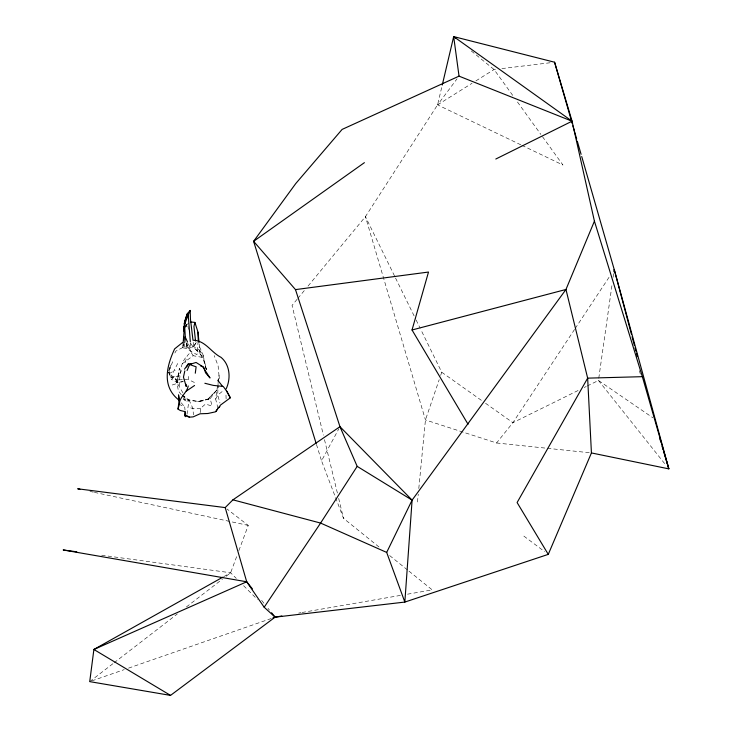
<?xml version="1.0" encoding="UTF-8"?>
<svg xmlns="http://www.w3.org/2000/svg" width="732" height="732" viewBox="0 0 732 732"><rect width="100%" height="100%" fill="white"/><g stroke="black" fill="none" stroke-linecap="round" stroke-linejoin="round"><path stroke-width="0.55" stroke-dasharray="3.66 2.75" d="M190.293 342.649L190.201 347.801L184.272 346.748L175.872 351.095L174.875 353.025M198.162 340.966L196.954 354.645L191.153 351.616L187.136 348.533L182.78 347.801L183.027 344.47M186.138 326.701L186.34 324.523M186.175 326.618L186.395 324.404M417.487 502.006L418.247 494.137M418.796 488.519L425.448 419.939L439.209 379.661M184.601 343.537L184.272 346.748L182.78 347.801L183.32 343.518M200.175 412.683L200.687 408.246L205.418 404.11L212.124 406.004L210.13 398.629L216.8 390.119L218.767 386.359M187.035 414.211L189.012 399.91L181.865 394.758M218.072 383.358L217.743 395.106L219.984 403.048M218.209 382.26L219.024 375.69L218.099 365.716L214.192 355.606M217.953 408.31L215.656 399.068L217.825 383.467M598.776 378.224L612.144 284.053M613.096 277.318L613.736 272.835M170.565 365.094L169.284 373.585L172.359 378.115L171.782 379.533L177.309 382.571L182.588 381.729M217.999 382.351L219.024 375.69L219.39 378.737M226.106 398.739L225.904 392.764M182.78 347.801L183.375 344.452M194.438 382.497L188.115 379.396L188.81 375.818M179.184 386.011C180.246 376.248 179.267 365.497 185.992 357.143M308.035 286.075L365.433 216.635L437.58 104.859L442 86.138M169.65 366.988L168.433 372.121L171.782 379.533M185.095 362.642L187.264 355.743L191.153 351.616L187.813 345.998L186.98 342.75L187.813 345.998M440.655 375.415L441.744 372.24L420.662 329.244M226.133 576.267L230.644 572.772L236.903 555.927M238.861 550.665L248.249 525.402L226.975 508.969M172.67 361.745L168.433 372.121L169.284 373.585L175.158 370.218M177.309 382.571L176.577 379.99L171.572 375.507L177.876 363.118M181.573 370.493L176.577 379.99L182.872 379.67M215.656 399.068L217.743 395.106L223.919 390.138M378.993 546.978L343.509 518.366L321.54 460.831L338.889 428.705M195.773 343.253L193.321 347.169L187.136 348.533L186.331 343.024M574.565 329.427L512.903 422.675L496.561 442.988L464.234 432.511M575.196 328.476L609.811 276.138M194.328 345.266L196.268 342.558M520.809 144.808L437.58 104.859L457.024 78.836M297.137 299.26L292.05 305.409L323.407 435.183M297.86 298.382L304.402 290.467M185.965 325.429L189.039 322.83M89.725 681.62L113.213 663.476M114.11 662.78L177.345 613.938M186.386 606.965L222.519 579.058M182.204 363.777L193.184 355.715L203.441 357.591L206.616 370.685L203.944 361.306L200.074 353.263L199.479 350.015L193.669 346.611L190.201 347.801L187.959 342.951M437.58 104.859L472.048 83.292M475.882 80.895L494.063 69.513L496.305 69.247M183.082 397.595L185.736 401.95L189.012 399.91L200.037 401.63L210.13 398.629L197.631 401.575L188.435 400.065L182.204 395.472M223.708 576.66L230.644 572.772L236.308 578.426M578.088 390.513L512.903 422.675L483.33 401.712M584.2 387.502L586.231 386.496M587.256 385.993L598.456 380.466L652.843 417.752M182.918 392.892L177.364 383.339L174.536 376.285L170.227 378.005L168.653 376.715M179.386 375.479L172.359 378.115L168.433 372.121L171.572 375.507M91.875 680.87L124.211 669.624M128.53 668.133L271.883 618.284M210.13 398.629L197.631 401.575L200.037 401.63M172.23 385.005L177.364 383.339M298.683 613.068L300.925 612.684M302.051 612.483L400.807 595.345M407.541 594.183L432.237 589.891L408.273 570.585M183.192 399.626L185.205 399.297L185.736 401.95M180.099 382.04L183.494 381.555M501.914 68.57L551.223 62.623M183.924 379.615L188.115 379.396M200.687 408.246L192.955 408.52L188.151 407.148M496.561 442.988L546.255 448.194M547.38 448.313L590.303 452.815M101.638 555.204L230.644 572.772M89.954 491.419L93.293 492.133M94.41 492.371L248.249 525.402M463.155 432.164L425.448 419.939L365.433 216.635L395.051 277.035M521.834 145.302L562.935 165.029L541.534 135.356M178.791 404.119L184.72 407.001L185.022 410.066M441.744 372.24L482.406 401.063M523.847 536.089L544.654 551.663M389.644 555.561L407.385 569.871M471.234 50.911L494.063 69.513L513.452 96.404M243.582 585.682L257.325 599.407M195.645 349.292L203.441 357.591L202.947 354.526L199.543 346.812M181.243 402.801L184.72 407.001M261.626 600.359L264.462 603.891M268.013 608.319L269.431 610.085M598.456 380.466L665.992 465.296M181.307 394.813L178.306 390.714L176.879 381.756L179.422 368.288L177.409 383.788L174.536 376.285M517.469 101.977L540.866 134.432M190.768 343.61L193.321 347.169L200.074 353.263L199.013 342.475M199.479 350.015L203.176 355.505L206.369 369.596M191.253 352.659L193.184 355.715M395.555 278.059L415.639 319.006M416.142 320.03L420.159 328.22M189.012 399.91L192.955 408.52L193.404 414.834M184.061 396.094L185.205 399.297M316.471 444.443L321.54 460.831M639.329 370.657L640.637 375.022M324.477 439.621L337.608 493.972M338.678 498.401L343.509 518.366M187.95 326.06L188.481 329.354M193.211 342.347L193.669 346.611M186.706 343.4L187.136 348.533M216.8 390.119L207.559 399.471L216.8 390.119"/><path stroke-width="1.1" d="M184.208 331.733L184.345 323.151L187.328 313.625L190.201 310.432L190.466 319.253L192.983 340.215C205.299 340.334 210.99 352.312 221 357.326C230.141 364.893 230.955 378.627 226.161 388.875M190.311 341.624L188.215 314.98L190.201 310.432M184.711 342.475C186.623 333.152 182.048 323.05 187.365 314.431M185.589 416.691L184.976 415.886L185.233 412.116M442.256 85.04L453.675 36.6L554.582 62.22L572.058 121.201L594.421 221.155L565.964 289.479L412.098 500.13L404.842 602.07L275.113 617.158L272.954 617.909M183.11 343.363L184.876 320.744M187.127 315.803L187.328 313.625M178.013 409.087L179.642 403.186L178.526 394.877L179.157 400.285L178.013 409.087L180.246 410.469L185.178 411.659L184.976 415.886M183.723 340.307L184.125 337.095M195.288 373.219L196.121 366.805L188.188 364.051L184.501 369.193M613.892 271.718L614.212 269.477L581.72 156.52M184.821 370.895L183.458 377.099L186.212 386.496L186.056 384.273M190.814 321.97L194.904 322.428L193.953 326.499L195.535 341.011M468.041 424.258L412.034 329.986L428.504 272.048L295.49 289.607L253.611 241.313L295.746 183.567L342.118 129.408L459.037 76.146L572.058 121.201L495.802 159.027M179.514 402.143C181.079 395.792 187.072 392.37 188.234 385.956M184.693 324.002L188.215 314.98M187.063 370.529L189.661 364.417L196.085 362.459L203.743 367.308L205.564 372.826L210.011 377.968L202.682 366.604L200.641 365.927M79.916 489.26L77.693 488.784L225.2 507.596L232.922 499.837L320.589 523.069L386.679 552.422L404.842 602.07L548.268 554.371L591.429 452.934L587.659 378.142L565.964 289.479L412.034 329.986M189.46 417.149L186.23 415.392L186.715 416.224L189.46 417.149L193.184 416.874L200.046 413.79L207.861 413.498L215.446 411.851L220.552 405.034L230.324 397.815L226.792 391.263L223.242 386.469L213.222 385.371L204.859 383.266M386.679 552.422L412.098 500.13L339.968 426.692L295.49 289.607M184.684 325.429L183.668 327.378L184.217 330.727M186.614 366.952L188.188 364.051L191.372 363.749M216.004 411.485L217.468 409.106M232.922 499.837L339.968 426.692L357.179 466.366L320.589 523.069L264.179 607.24L275.113 617.158L281.847 615.987M218.594 407.733L219.875 406.58M185.196 326.079L183.668 327.378L184.427 331.349M182.661 342.43L174.637 348.871C166.567 366.247 161.47 386.661 179.157 400.285M222.72 577.219L93.888 649.476L89.725 681.62L170.529 695.4L275.113 617.158L271.563 612.739M194.566 385.499L186.386 391.062M364.408 162.65L253.611 241.313L316.132 443.354M252.394 588.857L246.711 581.784L93.888 649.476L170.529 695.4M591.429 452.934L668.828 468.873L642.357 376.678L587.659 378.142L517.103 502.545L548.268 554.371M76.75 551.809L63.172 549.961L246.711 581.784L264.179 607.24M357.179 466.366L412.098 500.13M459.037 76.146L453.675 36.6L572.058 121.201M453.675 36.6L455.432 38.027M217.761 380.256L222.409 386.121M226.371 390.586L230.324 397.815M185.269 337.132L187.511 341.981M194.904 322.428L198.006 332.163L199.013 342.475M594.421 221.155L642.357 376.678M659.861 438.797L660.822 442.018M662.103 446.319L663.064 449.54M663.704 451.69L668.828 468.873L614.212 269.477L631.506 334.561M225.2 507.596L246.711 581.784M554.582 62.22L572.25 123.626M572.882 125.822L576.67 138.979M577.301 141.175L581.089 154.333M632.091 336.766L634.434 345.586M635.019 347.792L635.898 351.104M636.492 353.309L637.371 356.621M184.345 323.151L184.867 327.442M198.006 332.163L198.216 339.849"/></g></svg>
